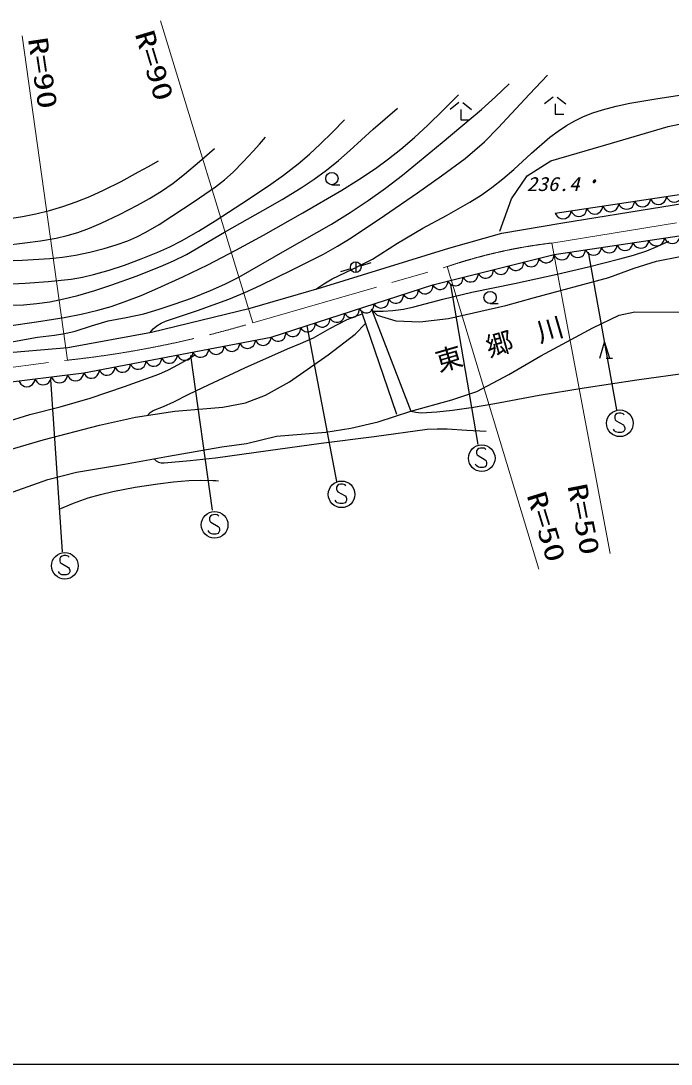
# Model space of a CAD drawing. Units: millimetres, scale not verified. Extents: x 40000 to 680000, y 20000 to 380000.
# Drawn here: x 201011 to 261775, y 205000 to 302468 of the extents above; entities that cross this region are included whole.
import ezdxf
from ezdxf.enums import TextEntityAlignment as Align

# ---------------------------------------------------------------- set-up
doc = ezdxf.new("R2010")
doc.units = ezdxf.units.MM
doc.header["$LTSCALE"] = 1000
doc.linetypes.add('CHAIN', pattern=[18.5, 12, -1.5, 3.5, -1.5])
for name, color, linetype, lineweight in [('M-BGD', 7, 'Continuous', 25), ('M-BGD-HTXT', 7, 'Continuous', 13), ('M-BMK', 2, 'CHAIN', 13), ('M-STR-STRC', 7, 'Continuous', 25), ('M-TTL-BAND', 7, 'Continuous', 25)]:
    doc.layers.add(name, color=color, linetype=linetype, lineweight=lineweight)
doc.styles.add('ＭＳ ゴシック', font='')
doc.styles.get('ＭＳ ゴシック').set_extended_font_data('MS Gothic')

# ---------------------------------------------------------------- blocks, each defined once
blk = doc.blocks.new('BUHIN39')
at = {"color": 7, "linetype": 'Continuous', "lineweight": 25}
blk.add_lwpolyline([(-609, -459), (-458, -565), (-295, -629), (-75, -673), (114, -645), (292, -583), (480, -440), (589, -287), (668, -113), (685, 111), (666, 283), (609, 459)], dxfattribs=at)
blk = doc.blocks.new('BUHIN40')
at = {"color": 7, "linetype": 'Continuous', "lineweight": 25}
blk.add_lwpolyline([(-560, -487), (-407, -579), (-244, -630), (-28, -658), (154, -619), (322, -546), (496, -395), (591, -239), (656, -65), (658, 154), (628, 319), (560, 487)], dxfattribs=at)
blk = doc.blocks.new('BUHIN41')
at = {"color": 7, "linetype": 'Continuous', "lineweight": 25}
blk.add_lwpolyline([(-483, -537), (-323, -608), (-160, -638), (52, -639), (223, -579), (376, -489), (526, -322), (599, -160), (641, 16), (617, 227), (568, 383), (483, 537)], dxfattribs=at)
blk = doc.blocks.new('BUHIN42')
at = {"color": 7, "linetype": 'Continuous', "lineweight": 25}
blk.add_lwpolyline([(-523, -510), (-367, -592), (-205, -633), (9, -648), (186, -599), (347, -519), (509, -361), (594, -202), (648, -27), (638, 188), (599, 348), (523, 510)], dxfattribs=at)
blk = doc.blocks.new('BUHIN43')
at = {"color": 7, "linetype": 'Continuous', "lineweight": 25}
blk.add_lwpolyline([(-582, -464), (-432, -563), (-272, -621), (-56, -659), (128, -627), (300, -561), (480, -417), (582, -264), (655, -92), (666, 126), (643, 293), (582, 464)], dxfattribs=at)
blk = doc.blocks.new('BUHIN67')
at = {"color": 7, "linetype": 'Continuous', "lineweight": 25}
blk.add_lwpolyline([(-586, -469), (-434, -569), (-272, -627), (-55, -664), (130, -631), (303, -565), (485, -420), (588, -265), (660, -92), (671, 129), (647, 297), (586, 469)], dxfattribs=at)
blk = doc.blocks.new('BUHIN130')
at = {"color": 7, "linetype": 'Continuous', "lineweight": 25}
blk.add_line((288, -496), (933, -122), dxfattribs=at)
blk.add_circle((0, 0), 574, dxfattribs=at)
blk = doc.blocks.new('BUHIN131')
at = {"color": 7, "linetype": 'Continuous', "lineweight": 25}
for p, q in [((-573, 598), (-943, -368)), ((-236, 794), (787, 636))]:
    blk.add_line(p, q, dxfattribs=at)
blk.add_lwpolyline([(-78, 134), (404, -696), (1100, -292)], dxfattribs=at)
blk = doc.blocks.new('BUHIN133')
at = {"color": 7, "linetype": 'Continuous', "lineweight": 25}
blk.add_line((501, -572), (1020, -271), dxfattribs=at)
blk.add_lwpolyline([(-21, -875), (-377, 649), (770, -416)], dxfattribs=at)
blk = doc.blocks.new('BUHIN136')
at = {"color": 7, "linetype": 'Continuous', "lineweight": 25}
blk.add_line((-250, 430), (250, -430), dxfattribs=at)
blk.add_circle((0, 0), 498, dxfattribs=at)
blk = doc.blocks.new('BUHIN140')
at = {"color": 7, "linetype": 'Continuous', "lineweight": 25}
blk.add_lwpolyline([(-70, 892), (-167, 922), (-270, 913), (-396, 869), (-563, 771), (-682, 652), (-754, 502), (-755, 342), (-688, 215), (-636, 137), (-530, 54), (-420, 38), (367, 40), (489, -20), (610, -130), (675, -266), (697, -391), (677, -532), (538, -678), (289, -822), (172, -869), (41, -880), (-93, -849), (-240, -768)], dxfattribs=at)
blk.add_circle((0, 0), 1244, dxfattribs=at)

msp = doc.modelspace()

# ---------------------------------------------------------------- linework, layer by layer
at = {"layer": 'M-BGD'}
for p, q in [((261486, 292591), (268102, 294061)), ((256207, 291054), (261486, 292591)), ((250526, 289383), (256207, 291054)), ((248321, 287980), (250526, 289383)), ((246851, 285841), (248321, 287980)), ((250943, 284500), (273216, 287850)), ((251649, 283602), (276173, 287548)), ((245782, 282834), (246851, 285841)), ((250841, 280656), (275889, 284363)), ((245951, 282630), (251649, 283602)), ((241017, 281225), (245951, 282630)), ((229104, 277566), (241017, 281225)), ((232782, 279597), (233741, 279882)), ((239507, 277809), (250841, 280656)), ((258316, 279359), (260408, 280020)), ((260408, 280020), (262625, 280446)), ((231825, 279308), (230869, 279014)), ((255950, 278506), (258316, 279359)), ((224389, 272923), (239507, 277809)), ((248998, 276629), (255950, 278506)), ((222441, 275622), (229104, 277566)), ((240962, 274647), (246334, 275862)), ((246334, 275862), (248998, 276629)), ((213214, 273389), (222441, 275622)), ((232854, 275289), (236113, 265736)), ((233757, 275542), (234311, 274988)), ((233773, 275539), (237450, 266014)), ((234311, 274988), (236038, 274455)), ((254464, 273796), (256929, 274970)), ((256929, 274970), (258376, 275283)), ((258376, 275283), (263462, 275244)), ((232240, 273197), (233230, 274187)), ((236038, 274455), (238297, 274348)), ((238297, 274348), (240962, 274647)), ((205402, 271948), (213214, 273389)), ((206890, 269574), (224389, 272923)), ((229736, 271280), (232240, 273197)), ((249609, 271175), (254464, 273796)), ((196615, 271192), (205402, 271948)), ((226098, 268737), (229736, 271280)), ((246597, 269414), (249609, 271175)), ((196288, 268292), (206890, 269574)), ((243624, 267849), (246597, 269414)), ((223868, 267485), (226098, 268737)), ((221990, 266781), (223868, 267485)), ((237450, 266014), (241276, 267067)), ((241276, 267067), (243624, 267849)), ((215389, 265998), (219888, 266389)), ((219888, 266389), (221990, 266781)), ((208347, 264707), (211711, 265450)), ((211711, 265450), (215389, 265998)), ((234389, 264993), (237450, 266014)), ((203104, 263338), (208347, 264707)), ((229498, 264054), (231846, 264407)), ((231846, 264407), (234389, 264993)), ((198828, 262088), (203104, 263338)), ((222088, 262998), (224905, 263663)), ((224905, 263663), (229498, 264054)), ((214811, 261785), (219780, 262685)), ((219780, 262685), (222088, 262998)), ((210703, 261042), (214811, 261785)), ((203544, 259634), (206204, 260299)), ((206204, 260299), (210703, 261042)), ((199340, 258119), (203544, 259634))]:
    msp.add_line(p, q, dxfattribs=at)
for points in [[(213088, 273350), (213383, 273694), (213715, 273987), (214106, 274216), (214542, 274399), (217526, 275411), (220448, 276465), (221950, 277092), (223430, 277775), (226376, 279200), (229298, 280680), (230604, 281411), (231879, 282194), (234994, 284274), (238087, 286409), (240324, 287992), (242525, 289623), (243445, 290374), (244324, 291169), (245608, 292467), (246858, 293817), (248531, 295607), (250226, 297385)], [(197917, 272082), (201019, 272650), (202575, 272914), (204144, 273119), (205121, 273269), (206084, 273478), (207615, 273984), (209165, 274431), (210848, 274742), (212516, 275111), (213926, 275518), (215330, 275985), (217042, 276606), (218743, 277287), (220075, 277883), (221381, 278532), (225705, 281008), (230047, 283481), (231768, 284556), (233465, 285687), (235087, 286839), (236681, 288044), (240386, 291091), (244062, 294191), (245366, 295382), (246647, 296599)], [(199889, 273970), (202469, 274338), (205042, 274766), (206631, 275075), (208206, 275442), (209443, 275796), (210672, 276210), (212257, 276820), (213822, 277487), (216160, 278561), (218470, 279689), (221092, 281038), (223686, 282441), (227353, 284525), (230990, 286662), (232578, 287648), (234141, 288690), (235354, 289569), (236532, 290496), (237798, 291584), (239033, 292725), (240472, 294128), (241893, 295555)], [(228563, 277402), (229313, 277911), (230095, 278368), (231993, 279267), (233862, 280219), (236207, 281690), (238582, 283109), (240787, 284286), (242963, 285516), (244008, 286181), (245019, 286894), (246055, 287704), (247062, 288568), (248740, 290113), (250454, 291610), (251204, 292174), (251997, 292695), (252782, 293137), (253595, 293525), (254467, 293870), (255369, 294162), (256637, 294491), (257930, 294765), (260547, 295227), (263169, 295630)], [(198084, 275836), (201271, 275937), (202495, 276052), (203720, 276229), (205034, 276489), (206336, 276808), (207928, 277270), (209512, 277793), (211786, 278623), (214049, 279513), (215276, 280045), (216485, 280636), (220035, 282723), (223613, 284757), (225426, 285790), (227208, 286876), (228405, 287673), (229575, 288526), (230681, 289413), (231755, 290353), (233945, 292340), (236174, 294280), (236189, 294293), (236204, 294306)], [(199585, 277855), (201409, 277947), (203560, 278117), (205707, 278348), (206760, 278530), (207810, 278773), (209254, 279187), (210683, 279659), (212255, 280226), (213811, 280852), (214928, 281357), (216029, 281921), (217606, 282825), (219164, 283787), (221672, 285398), (224143, 287058), (225549, 288065), (226919, 289120), (227975, 290006), (228991, 290938), (230138, 292068), (231263, 293222)], [(198562, 280024), (201138, 280113), (203710, 280262), (204911, 280394), (206115, 280587), (207456, 280868), (208787, 281208), (209901, 281542), (210993, 281932), (211854, 282303), (212687, 282728), (213920, 283447), (215125, 284221), (217190, 285577), (219212, 286977), (220039, 287631), (220834, 288337), (221797, 289291), (222727, 290299), (223299, 290946), (223866, 291598)], [(199355, 281486), (201372, 281717), (202841, 281916), (204309, 282175), (205330, 282410), (206344, 282706), (207440, 283104), (208527, 283563), (210230, 284370), (211915, 285235), (213039, 285865), (214139, 286552), (215235, 287318), (216297, 288135), (217717, 289322), (219103, 290553)], [(198746, 283808), (201157, 284176), (202421, 284427), (203683, 284740), (204940, 285115), (206178, 285547), (207468, 286066), (208735, 286640), (210387, 287470), (212019, 288357), (212941, 288877), (213861, 289402)], [(233950, 275334), (234867, 275335), (235783, 275397), (236762, 275544), (237733, 275750), (240434, 276470), (243149, 277132), (247145, 277937), (251126, 278801), (254062, 279488), (256979, 280232), (258251, 280580), (259505, 280986), (260538, 281411), (261559, 281891)], [(212841, 265608), (213083, 265864), (213365, 266073), (214339, 266444), (215300, 266874), (216633, 267573), (218004, 268223), (221948, 270045), (225928, 271816), (227150, 272311), (228347, 272860), (229883, 273733), (231443, 274551), (232129, 274816), (232838, 275060)], [(190308, 262164), (191047, 262555), (191810, 262890), (192619, 263146), (193459, 263348), (195293, 263730), (197105, 264169), (199463, 264956), (201842, 265685), (204670, 266416), (207478, 267205), (210692, 268299), (213904, 269457), (214805, 269860), (215688, 270322), (216516, 270807), (217334, 271311)], [(237450, 266014), (237933, 265897), (238423, 265841), (239893, 265943), (241353, 266104), (243318, 266386), (245287, 266729), (249451, 267491), (253637, 268195), (258570, 268922), (263529, 269631), (264810, 269789), (266092, 269887), (267136, 269900), (268181, 269853), (270500, 269626), (272824, 269388)], [(213508, 261531), (213666, 261358), (213859, 261236), (214115, 261184), (214409, 261190), (216846, 261393), (219187, 261648), (224124, 262318), (229077, 263001), (234018, 263645), (238963, 264322), (239908, 264362), (240856, 264342), (242674, 264242), (244490, 264145)], [(204575, 256862), (205930, 257412), (207312, 257907), (208443, 258229), (209591, 258494), (211694, 258891), (213816, 259230), (215263, 259412), (216717, 259534), (217835, 259562), (218963, 259531), (219223, 259519), (219482, 259506)]]:
    msp.add_lwpolyline(points, dxfattribs=at)
at = {"layer": 'M-BGD-HTXT'}
for p, q in [((222701, 274264), (214066, 302468)), ((205361, 270765), (201125, 301082)), ((250617, 281714), (256063, 252701)), ((240850, 279508), (249412, 251246))]:
    msp.add_line(p, q, dxfattribs=at)
at = {"layer": 'M-BMK'}
for p, q in [((250617, 281714), (262270, 283585)), ((222701, 274264), (240850, 279508)), ((191697, 268997), (205361, 270765))]:
    msp.add_line(p, q, dxfattribs=at)
for centre, radius, start, end in [((256211, 234222), 47820, 96.71783, 108.73737), ((194979, 366947), 96741, 276.16077, 286.6521)]:
    msp.add_arc(centre, radius, start, end, dxfattribs=at)
at = {"layer": 'M-STR-STRC'}
for p, q in [((254031, 280861), (256684, 266136)), ((241145, 277806), (243714, 262878)), ((227726, 273979), (230501, 259440)), ((216862, 271194), (218874, 256767)), ((203772, 268958), (204881, 252862))]:
    msp.add_line(p, q, dxfattribs=at)
at = {"layer": 'M-TTL-BAND'}
msp.add_line((40000, 205000), (579000, 205000), dxfattribs=at)

# ---------------------------------------------------------------- block references
at = {"layer": 'M-BGD', "rotation": 329.86316}
for name, p in [('BUHIN131', (250936, 294549)), ('BUHIN131', (242131, 294025)), ('BUHIN130', (230076, 287736)), ('BUHIN67', (260595, 285952)), ('BUHIN67', (262080, 286175)), ('BUHIN67', (254655, 285059)), ('BUHIN67', (256140, 285282)), ('BUHIN67', (257625, 285505)), ('BUHIN67', (259110, 285729)), ('BUHIN67', (251686, 284612)), ('BUHIN67', (253171, 284835)), ('BUHIN43', (260418, 282073)), ('BUHIN43', (261892, 282291)), ('BUHIN43', (254525, 281201)), ('BUHIN43', (255998, 281419)), ('BUHIN43', (257472, 281637)), ('BUHIN43', (258945, 281855)), ('BUHIN42', (248716, 280122)), ('BUHIN42', (250133, 280478)), ('BUHIN43', (251578, 280765)), ('BUHIN43', (253051, 280983)), ('BUHIN136', (232303, 279455)), ('BUHIN42', (244466, 279054)), ('BUHIN42', (245883, 279410)), ('BUHIN42', (247299, 279766)), ('BUHIN42', (241632, 278343)), ('BUHIN42', (243049, 278698)), ('BUHIN41', (237445, 277143)), ('BUHIN41', (238820, 277587)), ('BUHIN42', (240215, 277987)), ('BUHIN41', (234697, 276254)), ('BUHIN41', (236071, 276699)), ('BUHIN130', (244856, 276625)), ('BUHIN41', (231948, 275366)), ('BUHIN41', (233322, 275810)), ('BUHIN41', (229199, 274478)), ('BUHIN41', (230574, 274922)), ('BUHIN41', (226450, 273590)), ('BUHIN41', (227825, 274034)), ('BUHIN40', (220743, 272226)), ('BUHIN40', (222202, 272505)), ('BUHIN40', (223660, 272784)), ('BUHIN41', (225076, 273145)), ('BUHIN40', (216369, 271388)), ('BUHIN40', (217827, 271668)), ('BUHIN40', (219285, 271947)), ('BUHIN133', (255556, 271698)), ('BUHIN40', (210536, 270272)), ('BUHIN40', (211994, 270551)), ('BUHIN40', (213452, 270830)), ('BUHIN40', (214910, 271109)), ('BUHIN39', (204618, 269300)), ('BUHIN39', (206133, 269483)), ('BUHIN40', (207619, 269714)), ('BUHIN40', (209077, 269993)), ('BUHIN39', (201589, 268933)), ('BUHIN39', (203103, 269116))]:
    msp.add_blockref(name, p, dxfattribs=at)
at = {"layer": 'M-STR-STRC', "rotation": 329.86316}
for p in [(256986, 264869), (244075, 261611), (230984, 258233), (219118, 255384), (205125, 251561)]:
    msp.add_blockref('BUHIN140', p, dxfattribs=at)

# ---------------------------------------------------------------- texts
at = {"layer": 'M-BGD-HTXT', "style": 'ＭＳ ゴシック', "width": 1.35}
for s, rotation, p in [('R=90', 286.8, (211120, 301108)), ('R=90', 278.5, (201128, 300714)), ('R=50', 287, (247729, 258013)), ('R=50', 280.9, (251541, 258944))]:
    msp.add_text(s, height=1833, rotation=rotation, dxfattribs=at).set_placement(p, align=Align.BOTTOM_LEFT)
at = {"layer": 'M-BGD-HTXT', "style": 'ＭＳ ゴシック', "oblique": 15}
for s, width, p in [('236.4', 1.1, (248272, 286174)), ('・', 0.85, (253658, 286399))]:
    msp.add_text(s, height=1320, dxfattribs=dict(at, width=width)).set_placement(p, align=Align.BOTTOM_LEFT)
at = {"layer": 'M-BGD-HTXT', "insert": (240135, 269462), "char_height": 1833, "attachment_point": 7, "rotation": 16.2, "style": 'ＭＳ ゴシック'}
msp.add_mtext('\\T1.96;東郷川', dxfattribs=at)

doc.saveas('drawing.dxf')
